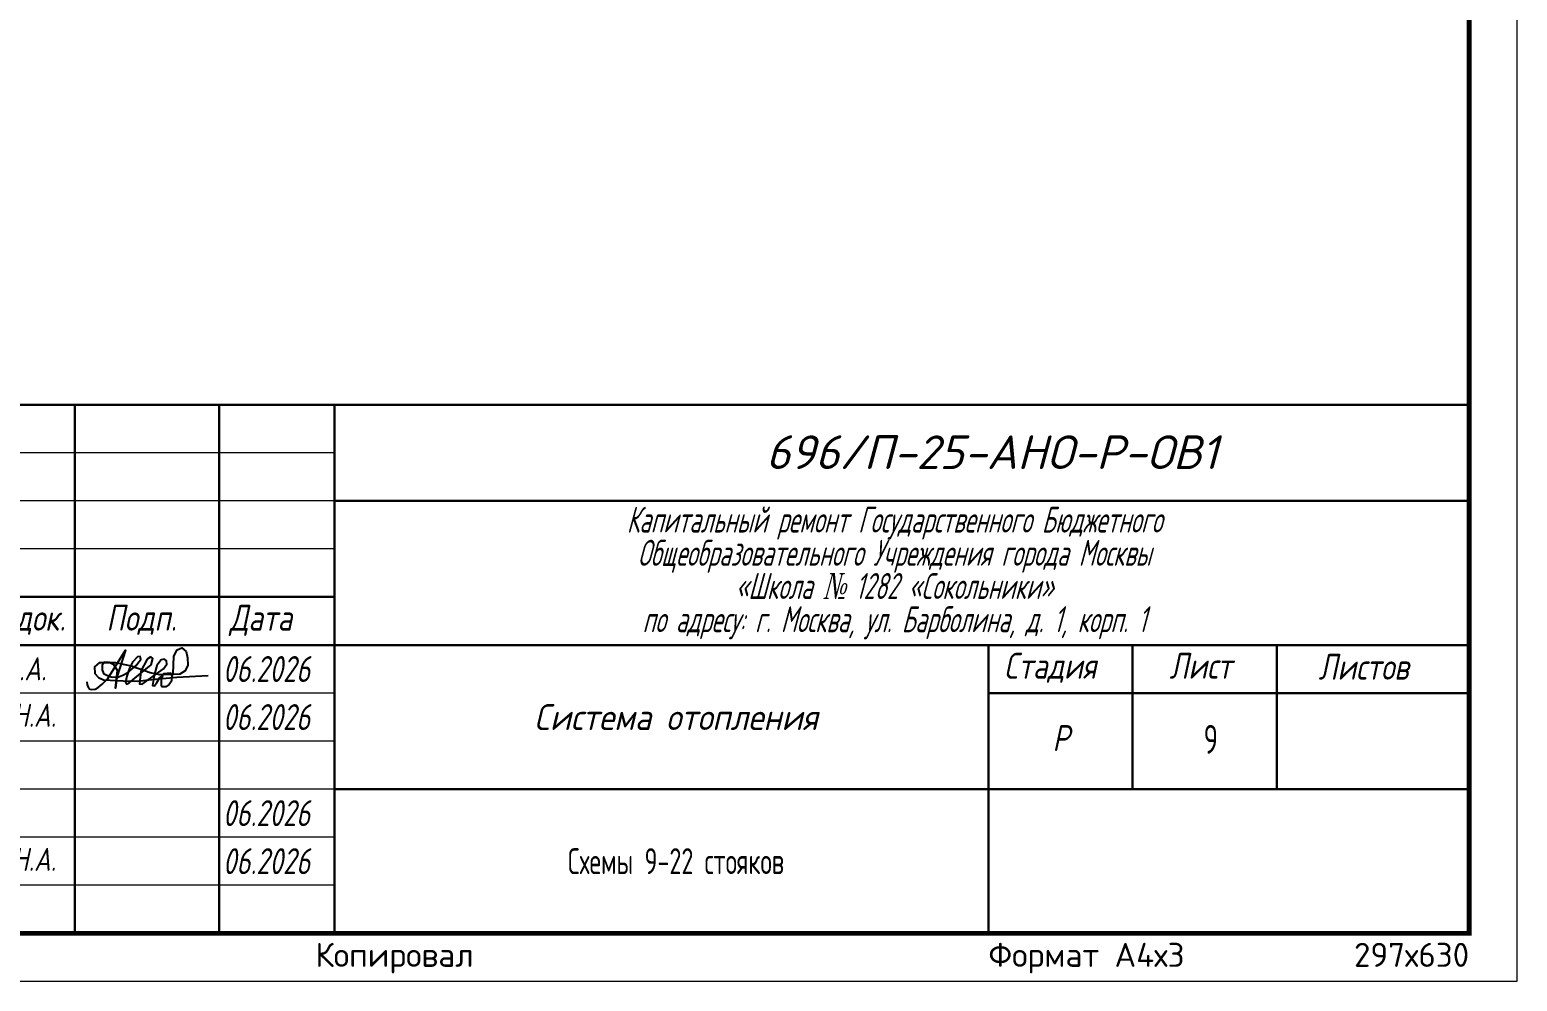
# Model space of a CAD drawing. Header units: millimetres. Extents: x -3929 to 624051, y 52832 to 514950.
# Drawn here: x 64726 to 80196, y 299714 to 309618 of the extents above; entities that cross this region are included whole.
import ezdxf
from ezdxf import colors
from ezdxf.entities.mleader import LeaderData, LeaderLine
from ezdxf.enums import TextEntityAlignment as Align
from ezdxf.math import Vec2, Vec3

# ---------------------------------------------------------------- set-up
doc = ezdxf.new("R2010")
doc.units = ezdxf.units.MM
doc.layers.add('9_Форматы', color=7, linetype='Continuous')
doc.layers.add('9_Форматы надписи', color=7, linetype='Continuous', plot=False)
for name, color, linetype, lineweight in [('Shtamp', 7, 'Continuous', 35), ('АР-ШТАМП', 7, 'Continuous', 15), ('ОВ-рамка', 7, 'Continuous', 30), ('ОВ-ТЕКСТ', 7, 'Continuous', 25), ('ТЕКСТ', 252, 'Continuous', 13)]:
    doc.layers.add(name, color=color, linetype=linetype, lineweight=lineweight)
doc.layers.add('Подпись', color=7, linetype='Continuous', true_color=0x082cf7)
doc.styles.add('ГОСТ', font='isocpeur.ttf', dxfattribs={"width": 0.8, "height": 250})
doc.styles.add('М2', font='isocpeui.ttf', dxfattribs={"width": 0.8})
doc.styles.add('РАЗМЕРНЫЙ', font='simplex.shx', dxfattribs={"width": 0.6, "oblique": 15})
doc.styles.add('СТИЛЬ', font='simplex.shx', dxfattribs={"width": 0.65})

# ---------------------------------------------------------------- blocks, each defined once
blk = doc.blocks.new('*U3000')
at = {"layer": '9_Форматы', "color": 7, "linetype": 'Continuous', "lineweight": 9, "ltscale": 100}
blk.add_lwpolyline([(5, -5), (5, 292), (-625, 292), (-625, -5)], close=True, dxfattribs=at)
at = {"layer": '9_Форматы', "color": 7, "linetype": 'Continuous', "lineweight": 9, "ltscale": 100, "const_width": 0.5}
blk.add_lwpolyline([(0, 0), (0, 287), (-605, 287), (-605, 0)], close=True, dxfattribs=at)
at = {"layer": '9_Форматы', "color": 7, "style": 'ГОСТ'}
for s, p in [('Копировал', (-120, -1)), ('Формат А4х3', (-50, -1))]:
    blk.add_text(s, height=2.5, dxfattribs=at).set_placement(p, align=Align.TOP_LEFT)
at = {"layer": '9_Форматы надписи', "color": 7, "style": 'ГОСТ'}
blk.add_text('297х630', height=2.5, dxfattribs=at).set_placement((0, -3.5), align=Align.RIGHT)
blk = doc.blocks.new('Штамп 22-РД-Б1-Р1-ОВ.1')
at = {"layer": 'АР-ШТАМП', "lineweight": 30, "transparency": 33554687}
blk.add_lwpolyline([(-18500, 0), (0, 0), (0, 5500), (-18500, 5500)], close=True, dxfattribs=at)
for points in [[(-14500, 5500), (-14500, 0)], [(-13000, 5500), (-13000, 0)], [(-11800, 5500), (-11800, 0)], [(0, 4500), (-11800, 4500), (-11800, 4500)], [(-11800, 3500), (-18500, 3500)], [(-11800, 3000), (-18500, 3000)], [(0, 3000), (-11800, 3000), (-11800, 3000)], [(-5000, 3000), (-5000, 0)], [(-3500, 3000), (-3500, 1500)], [(-2000, 3000), (-2000, 1500)], [(0, 2500), (-5000, 2500)], [(0, 1500), (-11800, 1500), (-11800, 1500)]]:
    blk.add_lwpolyline(points, dxfattribs=at)
at = {"layer": 'АР-ШТАМП', "lineweight": 15, "transparency": 33554687}
for points in [[(-11800, 5000), (-18500, 5000)], [(-11800, 4500), (-18500, 4500)], [(-11800, 4000), (-18500, 4000)], [(-11800, 2500), (-18500, 2500)], [(-11800, 2000), (-18500, 2000)], [(-11800, 1500), (-18500, 1500)], [(-11800, 1000), (-18500, 1000)], [(-11800, 500), (-18500, 500)]]:
    blk.add_lwpolyline(points, dxfattribs=at)
at = {"layer": 'Подпись', "linetype": 'Continuous'}
blk.add_lwpolyline([(-14376, 2617), (-14374, 2584), (-14364, 2561), (-14345, 2542), (-14323, 2536), (-14290, 2542), (-14259, 2558), (-14218, 2591), (-14159, 2653), (-13975, 2948), (-14064, 2666), (-14079, 2550), (-14056, 2734), (-14097, 2794), (-14145, 2818), (-14193, 2822), (-14216, 2789), (-14218, 2743), (-14204, 2703), (-14168, 2687), (-14124, 2669), (-14055, 2667), (-14002, 2687), (-13951, 2714), (-13904, 2752), (-13865, 2785), (-13836, 2826), (-13816, 2848), (-13821, 2882), (-13851, 2878), (-13903, 2822), (-13932, 2759), (-13961, 2677), (-13973, 2612), (-13963, 2592), (-13936, 2606), (-13779, 2735), (-13708, 2794), (-13690, 2861), (-13710, 2878), (-13748, 2852), (-13814, 2727), (-13829, 2595), (-13802, 2591), (-13579, 2753), (-13546, 2800), (-13547, 2836), (-13570, 2852), (-13602, 2845), (-13648, 2785), (-13676, 2683), (-13694, 2578), (-13672, 2574), (-13650, 2610), (-13616, 2663), (-13575, 2705), (-13535, 2707), (-13509, 2709), (-13491, 2684), (-13495, 2623), (-13521, 2590), (-13555, 2566), (-13593, 2565), (-13600, 2579), (-13601, 2638), (-13584, 2696), (-13575, 2705), (-13509, 2709), (-13491, 2684), (-13479, 2701), (-13472, 2884), (-13436, 2950), (-13389, 2971), (-13345, 2931), (-13328, 2868), (-13326, 2790), (-13355, 2730), (-13410, 2696), (-13618, 2691), (-13719, 2710), (-13806, 2741), (-13867, 2763), (-13911, 2779), (-13977, 2793), (-14075, 2813), (-14248, 2815), (-14298, 2772), (-14295, 2705), (-14255, 2662), (-14202, 2639), (-13997, 2626), (-13852, 2624), (-13699, 2642), (-13442, 2665), (-13114, 2682)], dxfattribs=at)
at = {"layer": 'Shtamp', "color": 7, "ltscale": 33.333333, "style": 'М2'}
blk.add_text('696/П-25-АНО-Р-ОВ1', height=350, dxfattribs=at).set_placement((-7314, 4832))
at = {"layer": 'Shtamp', "ltscale": 33.333333, "style": 'М2', "width": 0.8}
for s, p in [('N°док.', (-15430, 3149)), ('Подп.', (-14174, 3149)), ('Дата', (-12892, 3149)), ('Cтадия', (-4844, 2649)), ('Лист ', (-3117, 2649)), ('Листов', (-1567, 2639)), ('Р', (-4334, 1896))]:
    blk.add_text(s, height=270, dxfattribs=at).set_placement(p)
at = {"layer": 'Shtamp', "color": 7, "ltscale": 33.333333, "style": 'М2', "width": 0.75}
for p in [(-12960, 2615), (-12960, 2115), (-12960, 1115), (-12960, 615)]:
    blk.add_text('06.2026', height=270, dxfattribs=at).set_placement(p)
at = {"layer": 'Shtamp', "ltscale": 33.333333, "char_height": 270, "attachment_point": 5, "line_spacing_factor": 0.768}
for s, insert, width, style in [('\\pxl1.18333,r1.7625,qc;Капитальный ремонт Государственного Бюджетного \\PОбщеобразовательного Учреждения города Москвы \\P«Школа {\\fTimes New Roman|b0|i0|c204|p18;№} 1282 «Сокольники» \\Pпо адресу: г. Москва, ул. Барболина, д. 1, корп. 1', (-5900, 3750), 11799.97, 'РАЗМЕРНЫЙ'), ('\\pxi1,sm0.75;{\\W0.9;\\C7;Система отопления}', (-8384, 2250), 6643.18, 'М2')]:
    blk.add_mtext(s, dxfattribs=dict(at, insert=insert, width=width, style=style))
at = {"layer": 'Shtamp', "color": 18, "ltscale": 100, "true_color": 0x000000, "insert": (-16429, 2752), "char_height": 240, "width": 2000, "attachment_point": 4, "style": 'М2'}
blk.add_mtext('{\\W0.8;\\C256;Шибаева А.А.}', dxfattribs=at)
at = {"layer": 'Shtamp', "color": 1, "ltscale": 100, "true_color": 0xff0000, "char_height": 240, "width": 2000, "attachment_point": 4, "style": 'М2'}
for insert in [(-16393, 2250), (-16393, 750)]:
    blk.add_mtext('{\\C256;Выходова Н.А.}', dxfattribs=dict(at, insert=insert))

msp = doc.modelspace()

# ---------------------------------------------------------------- block references
at = {"transparency": 33554687}
msp.add_blockref('Штамп 22-РД-Б1-Р1-ОВ.1', (79696.148, 300213.532, 576.986), dxfattribs=at)
at = {"layer": 'ОВ-рамка', "ltscale": 100, "transparency": 33554687, "xscale": 100, "yscale": 100, "zscale": 100}
msp.add_blockref('*U3000', (79696.148, 300213.532, 576.986), dxfattribs=at)

# ---------------------------------------------------------------- texts
at = {"layer": 'ТЕКСТ', "transparency": 33554687, "attachment_point": 5, "style": 'СТИЛЬ'}
for s, insert, char_height, width in [('\\pxi1,sm0.75;{\\C7;9}', (76859.136, 302232.257, 576.986), 300, 6768.52482), ('\\pxi1,sm0.75;{\\C7;Схемы 9-22 стояков}', (71311.899, 300963.53, 576.986), 270, 6535.64473)]:
    msp.add_mtext(s, dxfattribs=dict(at, insert=insert, char_height=char_height, width=width))

# ---------------------------------------------------------------- leaders
at = {"layer": 'ОВ-ТЕКСТ', "color": 7}
ml = msp.add_multileader_mtext('Standard', dxfattribs=at)
ml.set_content('\\A1;ПЭ %%C16х2.2', color=7, style='СТИЛЬ')
ml.set_leader_properties(color=7, lineweight=18)
ml.build(insert=Vec2(0, 0))
ml.multileader.update_dxf_attribs({"text_left_attachment_type": 6, "text_right_attachment_type": 6, "dogleg_length": 0.36, "arrow_head_size": 0.126})
ctx = ml.context
ctx.base_point, ctx.char_height, ctx.arrow_head_size, ctx.landing_gap_size, ctx.plane_origin = Vec3(73288.242, 309878.159), 270, 0.126, 0.063, Vec3(75079.83, 311194.384)
ctx.left_attachment, ctx.right_attachment, ctx.text_align_type = 6, 6, 1
notes = []
notes.append((ctx, [(0, (1, 1, 0), (73287.99, 309878.159), (1, 0), 0.252, [(0, [(72484.34, 310492.199), (72687.478, 310835.245)], 0, [])])]))
ctx.mtext.insert, ctx.mtext.width, ctx.mtext.alignment, ctx.mtext.flow_direction = Vec3(73990.305, 310202.159), 1912.62067, 2, 5
for ctx, leaders in notes:
    for number, flags, end, landing, length, lines in leaders:
        leader = LeaderData()
        leader.index, (leader.has_last_leader_line, leader.has_dogleg_vector, leader.attachment_direction) = number, flags
        leader.last_leader_point, leader.dogleg_vector, leader.dogleg_length = Vec3(end), Vec3(landing), length
        for number, points, colour, breaks in lines:
            line = LeaderLine()
            line.index, line.vertices, line.color, line.breaks = number, Vec3.list(points), colors.encode_raw_color(colour), breaks
            leader.lines.append(line)
        ctx.leaders.append(leader)

doc.saveas('drawing.dxf')
